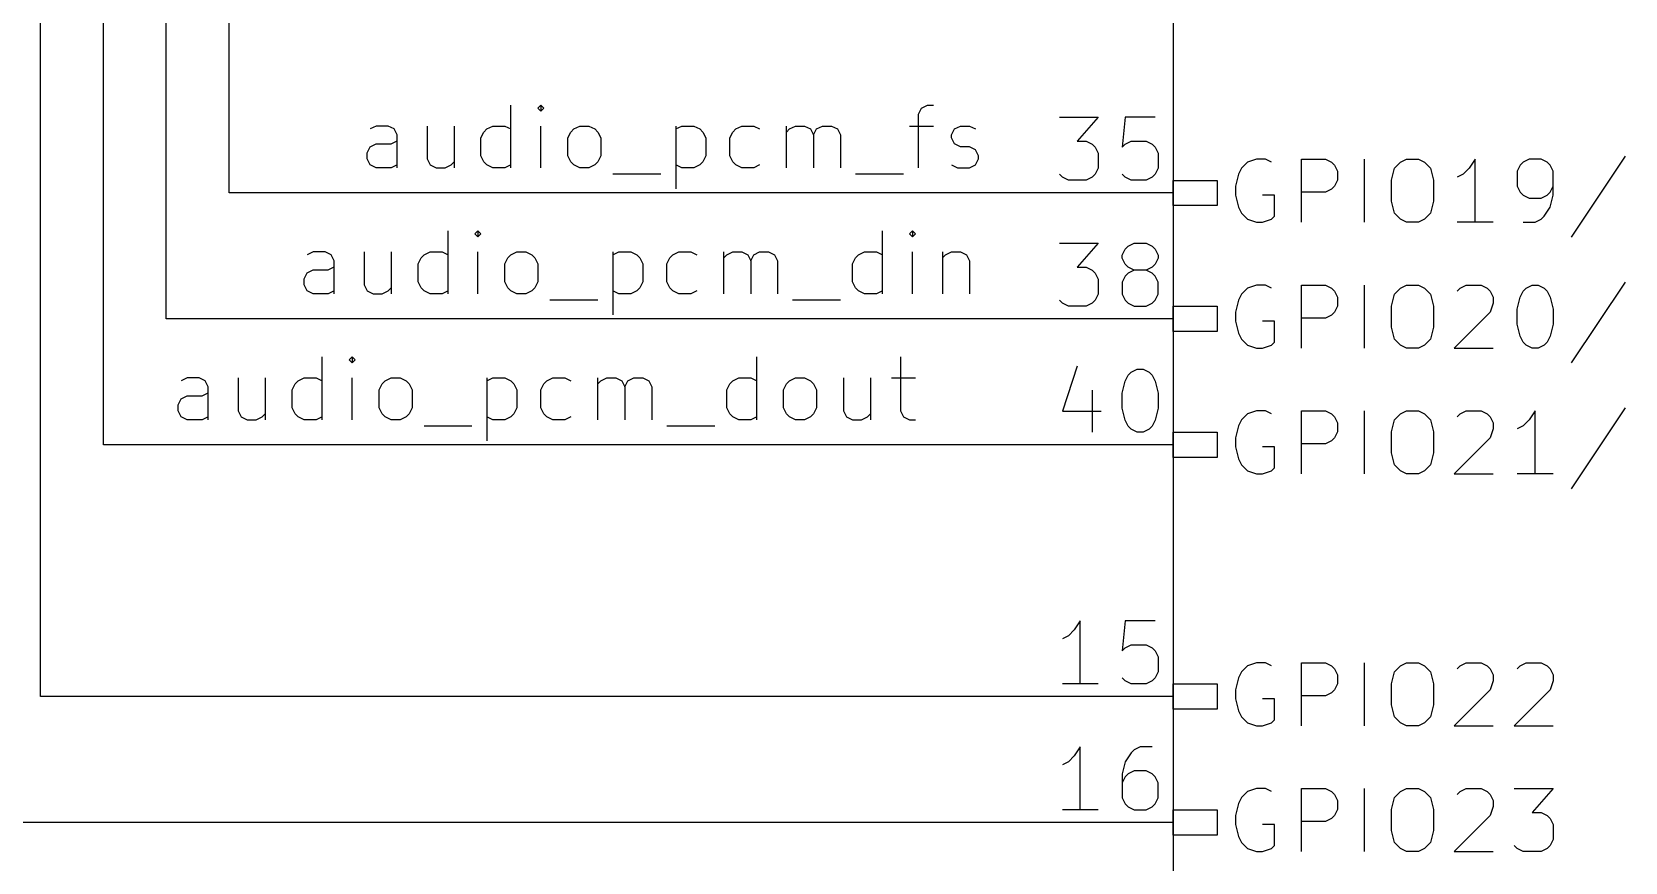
# Model space of a CAD drawing. Extents: x 0.4 to 11.3, y -7.9 to -0.4.
# Drawn here: x 3.343 to 4.609, y -3.482 to -2.822 of the extents above; entities that cross this region are included whole.
import ezdxf

# ---------------------------------------------------------------- set-up
doc = ezdxf.new("R2010")
doc.units = 0
doc.header["$MEASUREMENT"] = 0
for name, color, linetype in [('CYAN2', 4, 'CONTINUOUS'), ('GRAY1', 251, 'CONTINUOUS'), ('GREEN3', 91, 'CONTINUOUS'), ('LYELLOW', 51, 'CONTINUOUS'), ('RED2', 1, 'CONTINUOUS'), ('RED3', 11, 'CONTINUOUS')]:
    doc.layers.add(name, color=color, linetype=linetype)

msp = doc.modelspace()

# ---------------------------------------------------------------- linework, layer by layer
at = {"layer": 'CYAN2', "linetype": 'CONTINUOUS'}
for p, q in [((4.31619, -2.92313), (4.30905, -2.92551)), ((4.32333, -2.92313), (4.31619, -2.92313)), ((4.32809, -2.92551), (4.32333, -2.92313)), ((4.3519, -2.97313), (4.3519, -2.92313)), ((4.3519, -2.92313), (4.37095, -2.92313)), ((4.37095, -2.92313), (4.37571, -2.92551)), ((4.4019, -2.97313), (4.4019, -2.92313)), ((4.43048, -2.92551), (4.43524, -2.92313)), ((4.43524, -2.92313), (4.44476, -2.92313)), ((4.44476, -2.92313), (4.44952, -2.92551)), ((4.49, -2.92313), (4.48524, -2.93028)), ((4.49, -2.97313), (4.49, -2.92313)), ((4.53286, -2.92313), (4.52809, -2.92551)), ((4.54238, -2.92313), (4.53286, -2.92313)), ((4.54714, -2.92551), (4.54238, -2.92313)), ((4.60905, -2.92075), (4.56619, -2.98504)), ((4.3019, -2.93504), (4.29952, -2.94456)), ((4.30428, -2.93028), (4.3019, -2.93504)), ((4.30905, -2.92551), (4.30428, -2.93028)), ((4.37571, -2.92551), (4.37809, -2.92789)), ((4.37809, -2.92789), (4.38047, -2.93265)), ((4.38047, -2.93265), (4.38047, -2.9398)), ((4.42333, -2.9398), (4.42571, -2.93028)), ((4.42571, -2.93028), (4.43048, -2.92551)), ((4.44952, -2.92551), (4.45428, -2.93028)), ((4.45428, -2.93028), (4.45667, -2.9398)), ((4.48048, -2.93504), (4.47572, -2.93742)), ((4.48524, -2.93028), (4.48048, -2.93504)), ((4.52571, -2.92789), (4.52333, -2.93265)), ((4.52333, -2.93265), (4.52333, -2.94456)), ((4.52809, -2.92551), (4.52571, -2.92789)), ((4.54952, -2.92789), (4.54714, -2.92551)), ((4.55191, -2.93265), (4.54952, -2.92789)), ((4.55191, -2.9517), (4.55191, -2.93265)), ((4.29952, -2.94456), (4.29952, -2.9517)), ((4.37095, -2.94932), (4.3519, -2.94932)), ((4.37571, -2.94694), (4.37095, -2.94932)), ((4.37809, -2.94456), (4.37571, -2.94694)), ((4.38047, -2.9398), (4.37809, -2.94456)), ((4.42333, -2.95646), (4.42333, -2.9398)), ((4.45667, -2.9398), (4.45667, -2.95646)), ((4.52333, -2.94456), (4.52571, -2.94932)), ((4.52571, -2.94932), (4.52809, -2.9517)), ((4.54714, -2.9517), (4.54952, -2.94932)), ((4.54952, -2.94932), (4.55191, -2.94456)), ((4.29952, -2.9517), (4.3019, -2.96122)), ((4.3019, -2.96122), (4.30428, -2.96599)), ((4.33047, -2.9517), (4.32095, -2.9517)), ((4.33047, -2.96837), (4.33047, -2.9517)), ((4.42571, -2.96599), (4.42333, -2.95646)), ((4.45667, -2.95646), (4.45428, -2.96599)), ((4.52809, -2.9517), (4.53286, -2.95408)), ((4.53286, -2.95408), (4.54238, -2.95408)), ((4.54238, -2.95408), (4.54714, -2.9517)), ((4.54476, -2.96837), (4.54952, -2.96122)), ((4.54952, -2.96122), (4.55191, -2.9517)), ((4.30428, -2.96599), (4.30905, -2.97075)), ((4.30905, -2.97075), (4.31619, -2.97313)), ((4.31619, -2.97313), (4.32095, -2.97313)), ((4.32095, -2.97313), (4.32809, -2.97075)), ((4.32809, -2.97075), (4.33047, -2.96837)), ((4.43048, -2.97075), (4.42571, -2.96599)), ((4.43524, -2.97313), (4.43048, -2.97075)), ((4.44476, -2.97313), (4.43524, -2.97313)), ((4.44952, -2.97075), (4.44476, -2.97313)), ((4.45428, -2.96599), (4.44952, -2.97075)), ((4.50429, -2.97313), (4.47572, -2.97313)), ((4.52809, -2.97313), (4.53762, -2.97313)), ((4.53762, -2.97313), (4.54238, -2.97075)), ((4.54238, -2.97075), (4.54476, -2.96837)), ((4.31619, -3.02313), (4.30905, -3.02551)), ((4.32333, -3.02313), (4.31619, -3.02313)), ((4.32809, -3.02551), (4.32333, -3.02313)), ((4.3519, -3.07313), (4.3519, -3.02313)), ((4.3519, -3.02313), (4.37095, -3.02313)), ((4.37095, -3.02313), (4.37571, -3.02551)), ((4.4019, -3.07313), (4.4019, -3.02313)), ((4.43048, -3.02551), (4.43524, -3.02313)), ((4.43524, -3.02313), (4.44476, -3.02313)), ((4.44476, -3.02313), (4.44952, -3.02551)), ((4.47809, -3.02551), (4.48286, -3.02313)), ((4.48286, -3.02313), (4.49476, -3.02313)), ((4.49476, -3.02313), (4.49952, -3.02551)), ((4.53048, -3.02551), (4.53524, -3.02313)), ((4.53524, -3.02313), (4.54, -3.02313)), ((4.54, -3.02313), (4.54476, -3.02551)), ((4.60905, -3.02075), (4.56619, -3.08504)), ((4.3019, -3.03504), (4.29952, -3.04456)), ((4.30428, -3.03028), (4.3019, -3.03504)), ((4.30905, -3.02551), (4.30428, -3.03028)), ((4.37571, -3.02551), (4.37809, -3.02789)), ((4.37809, -3.02789), (4.38047, -3.03265)), ((4.38047, -3.03265), (4.38047, -3.0398)), ((4.42333, -3.0398), (4.42571, -3.03028)), ((4.42571, -3.03028), (4.43048, -3.02551)), ((4.44952, -3.02551), (4.45428, -3.03028)), ((4.45428, -3.03028), (4.45667, -3.0398)), ((4.47572, -3.02789), (4.47809, -3.02551)), ((4.49952, -3.02551), (4.50191, -3.02789)), ((4.50191, -3.02789), (4.50429, -3.03265)), ((4.50429, -3.03742), (4.50191, -3.04456)), ((4.50429, -3.03265), (4.50429, -3.03742)), ((4.52333, -3.04218), (4.52571, -3.03265)), ((4.52571, -3.03265), (4.52809, -3.02789)), ((4.52809, -3.02789), (4.53048, -3.02551)), ((4.54476, -3.02551), (4.54714, -3.02789)), ((4.54714, -3.02789), (4.54952, -3.03265)), ((4.54952, -3.03265), (4.55191, -3.04218)), ((4.29952, -3.04456), (4.29952, -3.0517)), ((4.37095, -3.04932), (4.3519, -3.04932)), ((4.37571, -3.04694), (4.37095, -3.04932)), ((4.37809, -3.04456), (4.37571, -3.04694)), ((4.38047, -3.0398), (4.37809, -3.04456)), ((4.42333, -3.05646), (4.42333, -3.0398)), ((4.45667, -3.0398), (4.45667, -3.05646)), ((4.50191, -3.04456), (4.47333, -3.07313)), ((4.52333, -3.05408), (4.52333, -3.04218)), ((4.55191, -3.04218), (4.55191, -3.05408)), ((4.29952, -3.0517), (4.3019, -3.06122)), ((4.3019, -3.06122), (4.30428, -3.06599)), ((4.33047, -3.0517), (4.32095, -3.0517)), ((4.33047, -3.06837), (4.33047, -3.0517)), ((4.42571, -3.06599), (4.42333, -3.05646)), ((4.45667, -3.05646), (4.45428, -3.06599)), ((4.52571, -3.06361), (4.52333, -3.05408)), ((4.55191, -3.05408), (4.54952, -3.06361)), ((4.30428, -3.06599), (4.30905, -3.07075)), ((4.30905, -3.07075), (4.31619, -3.07313)), ((4.31619, -3.07313), (4.32095, -3.07313)), ((4.32095, -3.07313), (4.32809, -3.07075)), ((4.32809, -3.07075), (4.33047, -3.06837)), ((4.43048, -3.07075), (4.42571, -3.06599)), ((4.43524, -3.07313), (4.43048, -3.07075)), ((4.44476, -3.07313), (4.43524, -3.07313)), ((4.44952, -3.07075), (4.44476, -3.07313)), ((4.45428, -3.06599), (4.44952, -3.07075)), ((4.47333, -3.07313), (4.50429, -3.07313)), ((4.52809, -3.06837), (4.52571, -3.06361)), ((4.53048, -3.07075), (4.52809, -3.06837)), ((4.53524, -3.07313), (4.53048, -3.07075)), ((4.54, -3.07313), (4.53524, -3.07313)), ((4.54476, -3.07075), (4.54, -3.07313)), ((4.54714, -3.06837), (4.54476, -3.07075)), ((4.54952, -3.06361), (4.54714, -3.06837)), ((4.30905, -3.12551), (4.30428, -3.13028)), ((4.31619, -3.12313), (4.30905, -3.12551)), ((4.32333, -3.12313), (4.31619, -3.12313)), ((4.32809, -3.12551), (4.32333, -3.12313)), ((4.3519, -3.17313), (4.3519, -3.12313)), ((4.3519, -3.12313), (4.37095, -3.12313)), ((4.37095, -3.12313), (4.37571, -3.12551)), ((4.37571, -3.12551), (4.37809, -3.12789)), ((4.4019, -3.17313), (4.4019, -3.12313)), ((4.42571, -3.13028), (4.43048, -3.12551)), ((4.43048, -3.12551), (4.43524, -3.12313)), ((4.43524, -3.12313), (4.44476, -3.12313)), ((4.44476, -3.12313), (4.44952, -3.12551)), ((4.44952, -3.12551), (4.45428, -3.13028)), ((4.47572, -3.12789), (4.47809, -3.12551)), ((4.47809, -3.12551), (4.48286, -3.12313)), ((4.48286, -3.12313), (4.49476, -3.12313)), ((4.49476, -3.12313), (4.49952, -3.12551)), ((4.49952, -3.12551), (4.50191, -3.12789)), ((4.53762, -3.12313), (4.53286, -3.13028)), ((4.53762, -3.17313), (4.53762, -3.12313)), ((4.60905, -3.12075), (4.56619, -3.18504)), ((4.3019, -3.13504), (4.29952, -3.14456)), ((4.30428, -3.13028), (4.3019, -3.13504)), ((4.37809, -3.12789), (4.38047, -3.13265)), ((4.38047, -3.13265), (4.38047, -3.1398)), ((4.42333, -3.1398), (4.42571, -3.13028)), ((4.45428, -3.13028), (4.45667, -3.1398)), ((4.50191, -3.12789), (4.50429, -3.13265)), ((4.50429, -3.13742), (4.50191, -3.14456)), ((4.50429, -3.13265), (4.50429, -3.13742)), ((4.52809, -3.13504), (4.52333, -3.13742)), ((4.53286, -3.13028), (4.52809, -3.13504)), ((4.29952, -3.14456), (4.29952, -3.1517)), ((4.29952, -3.1517), (4.3019, -3.16122)), ((4.33047, -3.1517), (4.32095, -3.1517)), ((4.33047, -3.16837), (4.33047, -3.1517)), ((4.37095, -3.14932), (4.3519, -3.14932)), ((4.37571, -3.14694), (4.37095, -3.14932)), ((4.37809, -3.14456), (4.37571, -3.14694)), ((4.38047, -3.1398), (4.37809, -3.14456)), ((4.42333, -3.15646), (4.42333, -3.1398)), ((4.45667, -3.1398), (4.45667, -3.15646)), ((4.50191, -3.14456), (4.47333, -3.17313)), ((4.3019, -3.16122), (4.30428, -3.16599)), ((4.42571, -3.16599), (4.42333, -3.15646)), ((4.45667, -3.15646), (4.45428, -3.16599)), ((4.30428, -3.16599), (4.30905, -3.17075)), ((4.30905, -3.17075), (4.31619, -3.17313)), ((4.31619, -3.17313), (4.32095, -3.17313)), ((4.32095, -3.17313), (4.32809, -3.17075)), ((4.32809, -3.17075), (4.33047, -3.16837)), ((4.43048, -3.17075), (4.42571, -3.16599)), ((4.43524, -3.17313), (4.43048, -3.17075)), ((4.44476, -3.17313), (4.43524, -3.17313)), ((4.44952, -3.17075), (4.44476, -3.17313)), ((4.45428, -3.16599), (4.44952, -3.17075)), ((4.47333, -3.17313), (4.50429, -3.17313)), ((4.55191, -3.17313), (4.52333, -3.17313)), ((4.30905, -3.32551), (4.30428, -3.33028)), ((4.31619, -3.32313), (4.30905, -3.32551)), ((4.32333, -3.32313), (4.31619, -3.32313)), ((4.32809, -3.32551), (4.32333, -3.32313)), ((4.3519, -3.37313), (4.3519, -3.32313)), ((4.3519, -3.32313), (4.37095, -3.32313)), ((4.37095, -3.32313), (4.37571, -3.32551)), ((4.37571, -3.32551), (4.37809, -3.32789)), ((4.37809, -3.32789), (4.38047, -3.33265)), ((4.4019, -3.37313), (4.4019, -3.32313)), ((4.42571, -3.33028), (4.43048, -3.32551)), ((4.43048, -3.32551), (4.43524, -3.32313)), ((4.43524, -3.32313), (4.44476, -3.32313)), ((4.44476, -3.32313), (4.44952, -3.32551)), ((4.44952, -3.32551), (4.45428, -3.33028)), ((4.47572, -3.32789), (4.47809, -3.32551)), ((4.47809, -3.32551), (4.48286, -3.32313)), ((4.48286, -3.32313), (4.49476, -3.32313)), ((4.49476, -3.32313), (4.49952, -3.32551)), ((4.49952, -3.32551), (4.50191, -3.32789)), ((4.50191, -3.32789), (4.50429, -3.33265)), ((4.52333, -3.32789), (4.52571, -3.32551)), ((4.52571, -3.32551), (4.53048, -3.32313)), ((4.53048, -3.32313), (4.54238, -3.32313)), ((4.54238, -3.32313), (4.54714, -3.32551)), ((4.54714, -3.32551), (4.54952, -3.32789)), ((4.54952, -3.32789), (4.55191, -3.33265)), ((4.3019, -3.33504), (4.29952, -3.34456)), ((4.30428, -3.33028), (4.3019, -3.33504)), ((4.38047, -3.3398), (4.37809, -3.34456)), ((4.38047, -3.33265), (4.38047, -3.3398)), ((4.42333, -3.3398), (4.42571, -3.33028)), ((4.42333, -3.35646), (4.42333, -3.3398)), ((4.45428, -3.33028), (4.45667, -3.3398)), ((4.45667, -3.3398), (4.45667, -3.35646)), ((4.50429, -3.33742), (4.50191, -3.34456)), ((4.50429, -3.33265), (4.50429, -3.33742)), ((4.55191, -3.33742), (4.54952, -3.34456)), ((4.55191, -3.33265), (4.55191, -3.33742)), ((4.29952, -3.34456), (4.29952, -3.3517)), ((4.29952, -3.3517), (4.3019, -3.36122)), ((4.33047, -3.3517), (4.32095, -3.3517)), ((4.33047, -3.36837), (4.33047, -3.3517)), ((4.37095, -3.34932), (4.3519, -3.34932)), ((4.37571, -3.34694), (4.37095, -3.34932)), ((4.37809, -3.34456), (4.37571, -3.34694)), ((4.50191, -3.34456), (4.47333, -3.37313)), ((4.54952, -3.34456), (4.52095, -3.37313)), ((4.3019, -3.36122), (4.30428, -3.36599)), ((4.30428, -3.36599), (4.30905, -3.37075)), ((4.42571, -3.36599), (4.42333, -3.35646)), ((4.43048, -3.37075), (4.42571, -3.36599)), ((4.45428, -3.36599), (4.44952, -3.37075)), ((4.45667, -3.35646), (4.45428, -3.36599)), ((4.30905, -3.37075), (4.31619, -3.37313)), ((4.31619, -3.37313), (4.32095, -3.37313)), ((4.32095, -3.37313), (4.32809, -3.37075)), ((4.32809, -3.37075), (4.33047, -3.36837)), ((4.43524, -3.37313), (4.43048, -3.37075)), ((4.44476, -3.37313), (4.43524, -3.37313)), ((4.44952, -3.37075), (4.44476, -3.37313)), ((4.47333, -3.37313), (4.50429, -3.37313)), ((4.52095, -3.37313), (4.55191, -3.37313)), ((4.30428, -3.43028), (4.3019, -3.43504)), ((4.30905, -3.42551), (4.30428, -3.43028)), ((4.31619, -3.42313), (4.30905, -3.42551)), ((4.32333, -3.42313), (4.31619, -3.42313)), ((4.32809, -3.42551), (4.32333, -3.42313)), ((4.3519, -3.47313), (4.3519, -3.42313)), ((4.3519, -3.42313), (4.37095, -3.42313)), ((4.37095, -3.42313), (4.37571, -3.42551)), ((4.37571, -3.42551), (4.37809, -3.42789)), ((4.37809, -3.42789), (4.38047, -3.43265)), ((4.4019, -3.47313), (4.4019, -3.42313)), ((4.42333, -3.4398), (4.42571, -3.43028)), ((4.42571, -3.43028), (4.43048, -3.42551)), ((4.43048, -3.42551), (4.43524, -3.42313)), ((4.43524, -3.42313), (4.44476, -3.42313)), ((4.44476, -3.42313), (4.44952, -3.42551)), ((4.44952, -3.42551), (4.45428, -3.43028)), ((4.45428, -3.43028), (4.45667, -3.4398)), ((4.47572, -3.42789), (4.47809, -3.42551)), ((4.47809, -3.42551), (4.48286, -3.42313)), ((4.48286, -3.42313), (4.49476, -3.42313)), ((4.49476, -3.42313), (4.49952, -3.42551)), ((4.49952, -3.42551), (4.50191, -3.42789)), ((4.50191, -3.42789), (4.50429, -3.43265)), ((4.52095, -3.42313), (4.55191, -3.42313)), ((4.55191, -3.42313), (4.53524, -3.44218)), ((4.3019, -3.43504), (4.29952, -3.44456)), ((4.38047, -3.4398), (4.37809, -3.44456)), ((4.38047, -3.43265), (4.38047, -3.4398)), ((4.42333, -3.45646), (4.42333, -3.4398)), ((4.45667, -3.4398), (4.45667, -3.45646)), ((4.50429, -3.43742), (4.50191, -3.44456)), ((4.50429, -3.43265), (4.50429, -3.43742)), ((4.53524, -3.44218), (4.54238, -3.44218)), ((4.54238, -3.44218), (4.54714, -3.44456)), ((4.29952, -3.44456), (4.29952, -3.4517)), ((4.29952, -3.4517), (4.3019, -3.46122)), ((4.33047, -3.4517), (4.32095, -3.4517)), ((4.33047, -3.46837), (4.33047, -3.4517)), ((4.37095, -3.44932), (4.3519, -3.44932)), ((4.37571, -3.44694), (4.37095, -3.44932)), ((4.37809, -3.44456), (4.37571, -3.44694)), ((4.50191, -3.44456), (4.47333, -3.47313)), ((4.54714, -3.44456), (4.54952, -3.44694)), ((4.54952, -3.44694), (4.55191, -3.4517)), ((4.55191, -3.4517), (4.55191, -3.46361)), ((4.3019, -3.46122), (4.30428, -3.46599)), ((4.30428, -3.46599), (4.30905, -3.47075)), ((4.32809, -3.47075), (4.33047, -3.46837)), ((4.42571, -3.46599), (4.42333, -3.45646)), ((4.43048, -3.47075), (4.42571, -3.46599)), ((4.45428, -3.46599), (4.44952, -3.47075)), ((4.45667, -3.45646), (4.45428, -3.46599)), ((4.52333, -3.47075), (4.52095, -3.46837)), ((4.54952, -3.46837), (4.54714, -3.47075)), ((4.55191, -3.46361), (4.54952, -3.46837)), ((4.30905, -3.47075), (4.31619, -3.47313)), ((4.31619, -3.47313), (4.32095, -3.47313)), ((4.32095, -3.47313), (4.32809, -3.47075)), ((4.43524, -3.47313), (4.43048, -3.47075)), ((4.44476, -3.47313), (4.43524, -3.47313)), ((4.44952, -3.47075), (4.44476, -3.47313)), ((4.47333, -3.47313), (4.50429, -3.47313)), ((4.52809, -3.47313), (4.52333, -3.47075)), ((4.54238, -3.47313), (4.52809, -3.47313)), ((4.54714, -3.47075), (4.54238, -3.47313))]:
    msp.add_line(p, q, dxfattribs=at)
at = {"layer": 'GRAY1', "linetype": 'CONTINUOUS'}
for p, q in [((3.7238, -2.93013), (3.7238, -2.88013)), ((3.74761, -2.88013), (3.74523, -2.88251)), ((3.74523, -2.88251), (3.74761, -2.88489)), ((3.74999, -2.88251), (3.74761, -2.88013)), ((3.74761, -2.88013), (3.74761, -2.88489)), ((3.74761, -2.88489), (3.74999, -2.88251)), ((4.04761, -2.88727), (4.04999, -2.88251)), ((4.04999, -2.88251), (4.05475, -2.88013)), ((4.05475, -2.88013), (4.05951, -2.88013)), ((3.61667, -2.8968), (3.6119, -2.89917)), ((3.62619, -2.8968), (3.61667, -2.8968)), ((3.63095, -2.89917), (3.62619, -2.8968)), ((3.65714, -2.8968), (3.65714, -2.92298)), ((3.67857, -2.8968), (3.67857, -2.93013)), ((3.70476, -2.89917), (3.70952, -2.8968)), ((3.70952, -2.8968), (3.71904, -2.8968)), ((3.71904, -2.8968), (3.7238, -2.89917)), ((3.74761, -2.93013), (3.74761, -2.8968)), ((3.7738, -2.89917), (3.77857, -2.8968)), ((3.77857, -2.8968), (3.78571, -2.8968)), ((3.78571, -2.8968), (3.79047, -2.89917)), ((3.85475, -2.8968), (3.85475, -2.9468)), ((3.85475, -2.89917), (3.85952, -2.8968)), ((3.85952, -2.8968), (3.86904, -2.8968)), ((3.86904, -2.8968), (3.8738, -2.89917)), ((3.90237, -2.89917), (3.90713, -2.8968)), ((3.90713, -2.8968), (3.91666, -2.8968)), ((3.91666, -2.8968), (3.92142, -2.89917)), ((3.94285, -2.93013), (3.94285, -2.8968)), ((3.94523, -2.89917), (3.94999, -2.8968)), ((3.94999, -2.8968), (3.95713, -2.8968)), ((3.95713, -2.8968), (3.96189, -2.89917)), ((3.96666, -2.89917), (3.97142, -2.8968)), ((3.97142, -2.8968), (3.97856, -2.8968)), ((3.97856, -2.8968), (3.98332, -2.89917)), ((4.04046, -2.8968), (4.05951, -2.8968)), ((4.04761, -2.93013), (4.04761, -2.88727)), ((4.07618, -2.89917), (4.08094, -2.8968)), ((4.08094, -2.8968), (4.08808, -2.8968)), ((4.08808, -2.8968), (4.09285, -2.89917)), ((3.6119, -2.91346), (3.61667, -2.91108)), ((3.61667, -2.91108), (3.62857, -2.91108)), ((3.62857, -2.91108), (3.63333, -2.9087)), ((3.63333, -2.90394), (3.63095, -2.89917)), ((3.63333, -2.93013), (3.63333, -2.90394)), ((3.7, -2.90632), (3.70237, -2.90156)), ((3.7, -2.9206), (3.7, -2.90632)), ((3.70237, -2.90156), (3.70476, -2.89917)), ((3.76904, -2.90632), (3.77142, -2.90156)), ((3.76904, -2.9206), (3.76904, -2.90632)), ((3.77142, -2.90156), (3.7738, -2.89917)), ((3.79047, -2.89917), (3.79285, -2.90156)), ((3.79285, -2.90156), (3.79523, -2.90632)), ((3.79523, -2.90632), (3.79523, -2.9206)), ((3.8738, -2.89917), (3.87618, -2.90156)), ((3.87618, -2.90156), (3.87856, -2.90632)), ((3.87856, -2.90632), (3.87856, -2.9206)), ((3.89761, -2.90632), (3.89999, -2.90156)), ((3.89761, -2.9206), (3.89761, -2.90632)), ((3.89999, -2.90156), (3.90237, -2.89917)), ((3.94285, -2.90156), (3.94523, -2.89917)), ((3.96189, -2.89917), (3.96428, -2.90394)), ((3.96428, -2.90394), (3.96666, -2.89917)), ((3.96428, -2.90394), (3.96428, -2.93013)), ((3.98332, -2.89917), (3.9857, -2.90394)), ((3.9857, -2.90394), (3.9857, -2.93013)), ((4.0738, -2.90394), (4.07618, -2.89917)), ((4.0738, -2.90632), (4.0738, -2.90394)), ((4.07618, -2.91108), (4.0738, -2.90632)), ((4.08094, -2.91346), (4.07618, -2.91108)), ((3.60952, -2.91822), (3.6119, -2.91346)), ((3.60952, -2.92298), (3.60952, -2.91822)), ((3.6119, -2.92775), (3.60952, -2.92298)), ((3.65714, -2.92298), (3.65952, -2.92775)), ((3.70237, -2.92537), (3.7, -2.9206)), ((3.77142, -2.92537), (3.76904, -2.9206)), ((3.79523, -2.9206), (3.79285, -2.92537)), ((3.87856, -2.9206), (3.87618, -2.92537)), ((3.89999, -2.92537), (3.89761, -2.9206)), ((4.08808, -2.91346), (4.08094, -2.91346)), ((4.09285, -2.91584), (4.08808, -2.91346)), ((4.09522, -2.9206), (4.09285, -2.91584)), ((4.09285, -2.92775), (4.09522, -2.92298)), ((4.09522, -2.92298), (4.09522, -2.9206)), ((3.61667, -2.93013), (3.6119, -2.92775)), ((3.62857, -2.93013), (3.61667, -2.93013)), ((3.63333, -2.92775), (3.62857, -2.93013)), ((3.65952, -2.92775), (3.66428, -2.93013)), ((3.66428, -2.93013), (3.67143, -2.93013)), ((3.67143, -2.93013), (3.67619, -2.92775)), ((3.67619, -2.92775), (3.67857, -2.92537)), ((3.70476, -2.92775), (3.70237, -2.92537)), ((3.70952, -2.93013), (3.70476, -2.92775)), ((3.71904, -2.93013), (3.70952, -2.93013)), ((3.7238, -2.92775), (3.71904, -2.93013)), ((3.7738, -2.92775), (3.77142, -2.92537)), ((3.77857, -2.93013), (3.7738, -2.92775)), ((3.78571, -2.93013), (3.77857, -2.93013)), ((3.79047, -2.92775), (3.78571, -2.93013)), ((3.79285, -2.92537), (3.79047, -2.92775)), ((3.80476, -2.93489), (3.84285, -2.93489)), ((3.85952, -2.93013), (3.85475, -2.92775)), ((3.86904, -2.93013), (3.85952, -2.93013)), ((3.8738, -2.92775), (3.86904, -2.93013)), ((3.87618, -2.92537), (3.8738, -2.92775)), ((3.90237, -2.92775), (3.89999, -2.92537)), ((3.90713, -2.93013), (3.90237, -2.92775)), ((3.91666, -2.93013), (3.90713, -2.93013)), ((3.92142, -2.92775), (3.91666, -2.93013)), ((3.99761, -2.93489), (4.0357, -2.93489)), ((4.0738, -2.92775), (4.07856, -2.93013)), ((4.07856, -2.93013), (4.08808, -2.93013)), ((4.08808, -2.93013), (4.09285, -2.92775)), ((3.6738, -3.03013), (3.6738, -2.98013)), ((3.69761, -2.98013), (3.69523, -2.98251)), ((3.69523, -2.98251), (3.69761, -2.98489)), ((3.69999, -2.98251), (3.69761, -2.98013)), ((3.69761, -2.98013), (3.69761, -2.98489)), ((3.69761, -2.98489), (3.69999, -2.98251)), ((4.01904, -3.03013), (4.01904, -2.98013)), ((4.04284, -2.98013), (4.04046, -2.98251)), ((4.04046, -2.98251), (4.04284, -2.98489)), ((4.04522, -2.98251), (4.04284, -2.98013)), ((4.04284, -2.98013), (4.04284, -2.98489)), ((4.04284, -2.98489), (4.04522, -2.98251)), ((3.56667, -2.9968), (3.5619, -2.99917)), ((3.57619, -2.9968), (3.56667, -2.9968)), ((3.58095, -2.99917), (3.57619, -2.9968)), ((3.58333, -3.00394), (3.58095, -2.99917)), ((3.60714, -2.9968), (3.60714, -3.02298)), ((3.62857, -2.9968), (3.62857, -3.03013)), ((3.65237, -3.00156), (3.65476, -2.99917)), ((3.65476, -2.99917), (3.65952, -2.9968)), ((3.65952, -2.9968), (3.66904, -2.9968)), ((3.66904, -2.9968), (3.6738, -2.99917)), ((3.69761, -3.03013), (3.69761, -2.9968)), ((3.72142, -3.00156), (3.7238, -2.99917)), ((3.7238, -2.99917), (3.72857, -2.9968)), ((3.72857, -2.9968), (3.73571, -2.9968)), ((3.73571, -2.9968), (3.74047, -2.99917)), ((3.74047, -2.99917), (3.74285, -3.00156)), ((3.80475, -2.9968), (3.80475, -3.0468)), ((3.80475, -2.99917), (3.80952, -2.9968)), ((3.80952, -2.9968), (3.81904, -2.9968)), ((3.81904, -2.9968), (3.8238, -2.99917)), ((3.8238, -2.99917), (3.82618, -3.00156)), ((3.84999, -3.00156), (3.85237, -2.99917)), ((3.85237, -2.99917), (3.85713, -2.9968)), ((3.85713, -2.9968), (3.86666, -2.9968)), ((3.86666, -2.9968), (3.87142, -2.99917)), ((3.89285, -3.03013), (3.89285, -2.9968)), ((3.89285, -3.00156), (3.89523, -2.99917)), ((3.89523, -2.99917), (3.89999, -2.9968)), ((3.89999, -2.9968), (3.90713, -2.9968)), ((3.90713, -2.9968), (3.91189, -2.99917)), ((3.91189, -2.99917), (3.91428, -3.00394)), ((3.91428, -3.00394), (3.91666, -2.99917)), ((3.91666, -2.99917), (3.92142, -2.9968)), ((3.92142, -2.9968), (3.92856, -2.9968)), ((3.92856, -2.9968), (3.93332, -2.99917)), ((3.93332, -2.99917), (3.9357, -3.00394)), ((3.99761, -3.00156), (3.99999, -2.99917)), ((3.99999, -2.99917), (4.00475, -2.9968)), ((4.00475, -2.9968), (4.01428, -2.9968)), ((4.01428, -2.9968), (4.01904, -2.99917)), ((4.04284, -3.03013), (4.04284, -2.9968)), ((4.06665, -2.9968), (4.06665, -3.03013)), ((4.06665, -3.00156), (4.06904, -2.99917)), ((4.06904, -2.99917), (4.0738, -2.9968)), ((4.0738, -2.9968), (4.08094, -2.9968)), ((4.08094, -2.9968), (4.0857, -2.99917)), ((4.0857, -2.99917), (4.08808, -3.00394)), ((3.5619, -3.01346), (3.56667, -3.01108)), ((3.56667, -3.01108), (3.57857, -3.01108)), ((3.57857, -3.01108), (3.58333, -3.0087)), ((3.58333, -3.03013), (3.58333, -3.00394)), ((3.65, -3.00632), (3.65237, -3.00156)), ((3.65, -3.0206), (3.65, -3.00632)), ((3.71904, -3.00632), (3.72142, -3.00156)), ((3.71904, -3.0206), (3.71904, -3.00632)), ((3.74285, -3.00156), (3.74523, -3.00632)), ((3.74523, -3.00632), (3.74523, -3.0206)), ((3.82618, -3.00156), (3.82856, -3.00632)), ((3.82856, -3.00632), (3.82856, -3.0206)), ((3.84761, -3.00632), (3.84999, -3.00156)), ((3.84761, -3.0206), (3.84761, -3.00632)), ((3.91428, -3.00394), (3.91428, -3.03013)), ((3.9357, -3.00394), (3.9357, -3.03013)), ((3.99523, -3.00632), (3.99761, -3.00156)), ((3.99523, -3.0206), (3.99523, -3.00632)), ((4.08808, -3.00394), (4.08808, -3.03013)), ((3.55952, -3.01822), (3.5619, -3.01346)), ((3.55952, -3.02298), (3.55952, -3.01822)), ((3.5619, -3.02775), (3.55952, -3.02298)), ((3.60714, -3.02298), (3.60952, -3.02775)), ((3.62619, -3.02775), (3.62857, -3.02537)), ((3.65237, -3.02537), (3.65, -3.0206)), ((3.65476, -3.02775), (3.65237, -3.02537)), ((3.72142, -3.02537), (3.71904, -3.0206)), ((3.7238, -3.02775), (3.72142, -3.02537)), ((3.74285, -3.02537), (3.74047, -3.02775)), ((3.74523, -3.0206), (3.74285, -3.02537)), ((3.82618, -3.02537), (3.8238, -3.02775)), ((3.82856, -3.0206), (3.82618, -3.02537)), ((3.84999, -3.02537), (3.84761, -3.0206)), ((3.85237, -3.02775), (3.84999, -3.02537)), ((3.99761, -3.02537), (3.99523, -3.0206)), ((3.99999, -3.02775), (3.99761, -3.02537)), ((3.56667, -3.03013), (3.5619, -3.02775)), ((3.57857, -3.03013), (3.56667, -3.03013)), ((3.58333, -3.02775), (3.57857, -3.03013)), ((3.60952, -3.02775), (3.61428, -3.03013)), ((3.61428, -3.03013), (3.62143, -3.03013)), ((3.62143, -3.03013), (3.62619, -3.02775)), ((3.65952, -3.03013), (3.65476, -3.02775)), ((3.66904, -3.03013), (3.65952, -3.03013)), ((3.6738, -3.02775), (3.66904, -3.03013)), ((3.72857, -3.03013), (3.7238, -3.02775)), ((3.73571, -3.03013), (3.72857, -3.03013)), ((3.74047, -3.02775), (3.73571, -3.03013)), ((3.75476, -3.03489), (3.79285, -3.03489)), ((3.80952, -3.03013), (3.80475, -3.02775)), ((3.81904, -3.03013), (3.80952, -3.03013)), ((3.8238, -3.02775), (3.81904, -3.03013)), ((3.85713, -3.03013), (3.85237, -3.02775)), ((3.86666, -3.03013), (3.85713, -3.03013)), ((3.87142, -3.02775), (3.86666, -3.03013)), ((3.94761, -3.03489), (3.9857, -3.03489)), ((4.00475, -3.03013), (3.99999, -3.02775)), ((4.01428, -3.03013), (4.00475, -3.03013)), ((4.01904, -3.02775), (4.01428, -3.03013)), ((3.5738, -3.13013), (3.5738, -3.08013)), ((3.59761, -3.08013), (3.59523, -3.08251)), ((3.59523, -3.08251), (3.59761, -3.08489)), ((3.59999, -3.08251), (3.59761, -3.08013)), ((3.59761, -3.08013), (3.59761, -3.08489)), ((3.59761, -3.08489), (3.59999, -3.08251)), ((3.91904, -3.13013), (3.91904, -3.08013)), ((4.03331, -3.08013), (4.03331, -3.12298)), ((3.46667, -3.0968), (3.4619, -3.09917)), ((3.47619, -3.0968), (3.46667, -3.0968)), ((3.48095, -3.09917), (3.47619, -3.0968)), ((3.48333, -3.10394), (3.48095, -3.09917)), ((3.50714, -3.0968), (3.50714, -3.12298)), ((3.52857, -3.0968), (3.52857, -3.13013)), ((3.55237, -3.10156), (3.55476, -3.09917)), ((3.55476, -3.09917), (3.55952, -3.0968)), ((3.55952, -3.0968), (3.56904, -3.0968)), ((3.56904, -3.0968), (3.5738, -3.09917)), ((3.59761, -3.13013), (3.59761, -3.0968)), ((3.62142, -3.10156), (3.6238, -3.09917)), ((3.6238, -3.09917), (3.62857, -3.0968)), ((3.62857, -3.0968), (3.63571, -3.0968)), ((3.63571, -3.0968), (3.64047, -3.09917)), ((3.64047, -3.09917), (3.64285, -3.10156)), ((3.70475, -3.0968), (3.70475, -3.1468)), ((3.70475, -3.09917), (3.70952, -3.0968)), ((3.70952, -3.0968), (3.71904, -3.0968)), ((3.71904, -3.0968), (3.7238, -3.09917)), ((3.7238, -3.09917), (3.72618, -3.10156)), ((3.74999, -3.10156), (3.75237, -3.09917)), ((3.75237, -3.09917), (3.75713, -3.0968)), ((3.75713, -3.0968), (3.76666, -3.0968)), ((3.76666, -3.0968), (3.77142, -3.09917)), ((3.79285, -3.13013), (3.79285, -3.0968)), ((3.79285, -3.10156), (3.79523, -3.09917)), ((3.79523, -3.09917), (3.79999, -3.0968)), ((3.79999, -3.0968), (3.80713, -3.0968)), ((3.80713, -3.0968), (3.81189, -3.09917)), ((3.81189, -3.09917), (3.81428, -3.10394)), ((3.81428, -3.10394), (3.81666, -3.09917)), ((3.81666, -3.09917), (3.82142, -3.0968)), ((3.82142, -3.0968), (3.82856, -3.0968)), ((3.82856, -3.0968), (3.83332, -3.09917)), ((3.83332, -3.09917), (3.8357, -3.10394)), ((3.89761, -3.10156), (3.89999, -3.09917)), ((3.89999, -3.09917), (3.90475, -3.0968)), ((3.90475, -3.0968), (3.91428, -3.0968)), ((3.91428, -3.0968), (3.91904, -3.09917)), ((3.94284, -3.10156), (3.94522, -3.09917)), ((3.94522, -3.09917), (3.94999, -3.0968)), ((3.94999, -3.0968), (3.95713, -3.0968)), ((3.95713, -3.0968), (3.96189, -3.09917)), ((3.96189, -3.09917), (3.96427, -3.10156)), ((3.98808, -3.0968), (3.98808, -3.12298)), ((4.00951, -3.0968), (4.00951, -3.13013)), ((4.02617, -3.0968), (4.04522, -3.0968)), ((3.45952, -3.11822), (3.4619, -3.11346)), ((3.4619, -3.11346), (3.46667, -3.11108)), ((3.46667, -3.11108), (3.47857, -3.11108)), ((3.47857, -3.11108), (3.48333, -3.1087)), ((3.48333, -3.13013), (3.48333, -3.10394)), ((3.55, -3.10632), (3.55237, -3.10156)), ((3.55, -3.1206), (3.55, -3.10632)), ((3.61904, -3.10632), (3.62142, -3.10156)), ((3.61904, -3.1206), (3.61904, -3.10632)), ((3.64285, -3.10156), (3.64523, -3.10632)), ((3.64523, -3.10632), (3.64523, -3.1206)), ((3.72618, -3.10156), (3.72856, -3.10632)), ((3.72856, -3.10632), (3.72856, -3.1206)), ((3.74761, -3.10632), (3.74999, -3.10156)), ((3.74761, -3.1206), (3.74761, -3.10632)), ((3.81428, -3.10394), (3.81428, -3.13013)), ((3.8357, -3.10394), (3.8357, -3.13013)), ((3.89523, -3.10632), (3.89761, -3.10156)), ((3.89523, -3.1206), (3.89523, -3.10632)), ((3.94046, -3.10632), (3.94284, -3.10156)), ((3.94046, -3.1206), (3.94046, -3.10632)), ((3.96427, -3.10156), (3.96665, -3.10632)), ((3.96665, -3.10632), (3.96665, -3.1206)), ((3.45952, -3.12298), (3.45952, -3.11822)), ((3.4619, -3.12775), (3.45952, -3.12298)), ((3.50714, -3.12298), (3.50952, -3.12775)), ((3.52619, -3.12775), (3.52857, -3.12537)), ((3.55237, -3.12537), (3.55, -3.1206)), ((3.55476, -3.12775), (3.55237, -3.12537)), ((3.62142, -3.12537), (3.61904, -3.1206)), ((3.6238, -3.12775), (3.62142, -3.12537)), ((3.64285, -3.12537), (3.64047, -3.12775)), ((3.64523, -3.1206), (3.64285, -3.12537)), ((3.72618, -3.12537), (3.7238, -3.12775)), ((3.72856, -3.1206), (3.72618, -3.12537)), ((3.74999, -3.12537), (3.74761, -3.1206)), ((3.75237, -3.12775), (3.74999, -3.12537)), ((3.89761, -3.12537), (3.89523, -3.1206)), ((3.89999, -3.12775), (3.89761, -3.12537)), ((3.94284, -3.12537), (3.94046, -3.1206)), ((3.94522, -3.12775), (3.94284, -3.12537)), ((3.96427, -3.12537), (3.96189, -3.12775)), ((3.96665, -3.1206), (3.96427, -3.12537)), ((3.98808, -3.12298), (3.99046, -3.12775)), ((4.00713, -3.12775), (4.00951, -3.12537)), ((4.03331, -3.12298), (4.0357, -3.12775)), ((3.46667, -3.13013), (3.4619, -3.12775)), ((3.47857, -3.13013), (3.46667, -3.13013)), ((3.48333, -3.12775), (3.47857, -3.13013)), ((3.50952, -3.12775), (3.51428, -3.13013)), ((3.51428, -3.13013), (3.52143, -3.13013)), ((3.52143, -3.13013), (3.52619, -3.12775)), ((3.55952, -3.13013), (3.55476, -3.12775)), ((3.56904, -3.13013), (3.55952, -3.13013)), ((3.5738, -3.12775), (3.56904, -3.13013)), ((3.62857, -3.13013), (3.6238, -3.12775)), ((3.63571, -3.13013), (3.62857, -3.13013)), ((3.64047, -3.12775), (3.63571, -3.13013)), ((3.65476, -3.13489), (3.69285, -3.13489)), ((3.70952, -3.13013), (3.70475, -3.12775)), ((3.71904, -3.13013), (3.70952, -3.13013)), ((3.7238, -3.12775), (3.71904, -3.13013)), ((3.75713, -3.13013), (3.75237, -3.12775)), ((3.76666, -3.13013), (3.75713, -3.13013)), ((3.77142, -3.12775), (3.76666, -3.13013)), ((3.84761, -3.13489), (3.8857, -3.13489)), ((3.90475, -3.13013), (3.89999, -3.12775)), ((3.91428, -3.13013), (3.90475, -3.13013)), ((3.91904, -3.12775), (3.91428, -3.13013)), ((3.94999, -3.13013), (3.94522, -3.12775)), ((3.95713, -3.13013), (3.94999, -3.13013)), ((3.96189, -3.12775), (3.95713, -3.13013)), ((3.99046, -3.12775), (3.99522, -3.13013)), ((3.99522, -3.13013), (4.00237, -3.13013)), ((4.00237, -3.13013), (4.00713, -3.12775)), ((4.0357, -3.12775), (4.04046, -3.13013)), ((4.04046, -3.13013), (4.04522, -3.13013))]:
    msp.add_line(p, q, dxfattribs=at)
at = {"layer": 'GREEN3', "linetype": 'CONTINUOUS'}
for p, q in [((3.35, -3.35), (3.35, -0.9)), ((3.4, -3.15), (3.4, -0.95)), ((3.45, -3.05), (3.45, -1)), ((3.5, -2.95), (3.5, -1.05)), ((4.15, -2.95), (3.5, -2.95)), ((4.15, -3.05), (3.45, -3.05)), ((4.15, -3.15), (3.4, -3.15)), ((4.15, -3.35), (3.35, -3.35)), ((4.15, -3.45), (3.3, -3.45))]:
    msp.add_line(p, q, dxfattribs=at)
at = {"layer": 'LYELLOW', "linetype": 'CONTINUOUS'}
msp.add_line((4.25, -1.95), (4.25, -4.35), dxfattribs=at)
at = {"layer": 'RED2', "linetype": 'CONTINUOUS'}
for p, q in [((4.25, -1.95), (4.25, -4.35)), ((4.25, -2.96), (4.25, -2.94)), ((4.25, -2.94), (4.285, -2.94)), ((4.285, -2.94), (4.285, -2.96)), ((4.25, -2.95), (4.15, -2.95)), ((4.285, -2.96), (4.25, -2.96)), ((4.25, -3.05), (4.15, -3.05)), ((4.25, -3.06), (4.25, -3.04)), ((4.25, -3.04), (4.285, -3.04)), ((4.285, -3.04), (4.285, -3.06)), ((4.285, -3.06), (4.25, -3.06)), ((4.25, -3.15), (4.15, -3.15)), ((4.25, -3.16), (4.25, -3.14)), ((4.25, -3.14), (4.285, -3.14)), ((4.285, -3.14), (4.285, -3.16)), ((4.285, -3.16), (4.25, -3.16)), ((4.25, -3.36), (4.25, -3.34)), ((4.25, -3.34), (4.285, -3.34)), ((4.285, -3.34), (4.285, -3.36)), ((4.25, -3.35), (4.15, -3.35)), ((4.285, -3.36), (4.25, -3.36)), ((4.25, -3.46), (4.25, -3.44)), ((4.25, -3.44), (4.285, -3.44)), ((4.285, -3.44), (4.285, -3.46)), ((4.25, -3.45), (4.15, -3.45)), ((4.285, -3.46), (4.25, -3.46))]:
    msp.add_line(p, q, dxfattribs=at)
at = {"layer": 'RED3', "linetype": 'CONTINUOUS'}
for p, q in [((4.15952, -2.88988), (4.19048, -2.88988)), ((4.19048, -2.88988), (4.17381, -2.90893)), ((4.2119, -2.88988), (4.20952, -2.91369)), ((4.23571, -2.88988), (4.2119, -2.88988)), ((4.17381, -2.90893), (4.18095, -2.90893)), ((4.18095, -2.90893), (4.18571, -2.91131)), ((4.18571, -2.91131), (4.18809, -2.91369)), ((4.20952, -2.91369), (4.2119, -2.91131)), ((4.2119, -2.91131), (4.21667, -2.90893)), ((4.21667, -2.90893), (4.22857, -2.90893)), ((4.22857, -2.90893), (4.23333, -2.91131)), ((4.23333, -2.91131), (4.23571, -2.91369)), ((4.18809, -2.91369), (4.19048, -2.91845)), ((4.19048, -2.91845), (4.19048, -2.93035)), ((4.23571, -2.91369), (4.23809, -2.91845)), ((4.23809, -2.91845), (4.23809, -2.93035)), ((4.16191, -2.9375), (4.15952, -2.93512)), ((4.18809, -2.93512), (4.18571, -2.9375)), ((4.19048, -2.93035), (4.18809, -2.93512)), ((4.2119, -2.9375), (4.20952, -2.93512)), ((4.23571, -2.93512), (4.23333, -2.9375)), ((4.23809, -2.93035), (4.23571, -2.93512)), ((4.16667, -2.93988), (4.16191, -2.9375)), ((4.18095, -2.93988), (4.16667, -2.93988)), ((4.18571, -2.9375), (4.18095, -2.93988)), ((4.21667, -2.93988), (4.2119, -2.9375)), ((4.22857, -2.93988), (4.21667, -2.93988)), ((4.23333, -2.9375), (4.22857, -2.93988)), ((4.15952, -2.98988), (4.19048, -2.98988)), ((4.19048, -2.98988), (4.17381, -3.00893)), ((4.20952, -2.9994), (4.2119, -2.99464)), ((4.20952, -3.00178), (4.20952, -2.9994)), ((4.2119, -2.99464), (4.21428, -2.99226)), ((4.21428, -2.99226), (4.21905, -2.98988)), ((4.21905, -2.98988), (4.22857, -2.98988)), ((4.22857, -2.98988), (4.23333, -2.99226)), ((4.23333, -2.99226), (4.23571, -2.99464)), ((4.23571, -2.99464), (4.23809, -2.9994)), ((4.23809, -2.9994), (4.23809, -3.00178)), ((4.17381, -3.00893), (4.18095, -3.00893)), ((4.18095, -3.00893), (4.18571, -3.01131)), ((4.18571, -3.01131), (4.18809, -3.01369)), ((4.2119, -3.00655), (4.20952, -3.00178)), ((4.21428, -3.00893), (4.2119, -3.00655)), ((4.21905, -3.01131), (4.21428, -3.00893)), ((4.21905, -3.01131), (4.21428, -3.01369)), ((4.22857, -3.01131), (4.21905, -3.01131)), ((4.23333, -3.00893), (4.22857, -3.01131)), ((4.23333, -3.01369), (4.22857, -3.01131)), ((4.23571, -3.00655), (4.23333, -3.00893)), ((4.23809, -3.00178), (4.23571, -3.00655)), ((4.18809, -3.01369), (4.19048, -3.01845)), ((4.19048, -3.01845), (4.19048, -3.03035)), ((4.2119, -3.01607), (4.20952, -3.02083)), ((4.20952, -3.02083), (4.20952, -3.03035)), ((4.21428, -3.01369), (4.2119, -3.01607)), ((4.23571, -3.01607), (4.23333, -3.01369)), ((4.23809, -3.02083), (4.23571, -3.01607)), ((4.23809, -3.03035), (4.23809, -3.02083)), ((4.16191, -3.0375), (4.15952, -3.03512)), ((4.16667, -3.03988), (4.16191, -3.0375)), ((4.18571, -3.0375), (4.18095, -3.03988)), ((4.18809, -3.03512), (4.18571, -3.0375)), ((4.19048, -3.03035), (4.18809, -3.03512)), ((4.20952, -3.03035), (4.2119, -3.03512)), ((4.2119, -3.03512), (4.21428, -3.0375)), ((4.21428, -3.0375), (4.21905, -3.03988)), ((4.22857, -3.03988), (4.23333, -3.0375)), ((4.23333, -3.0375), (4.23571, -3.03512)), ((4.23571, -3.03512), (4.23809, -3.03035)), ((4.18095, -3.03988), (4.16667, -3.03988)), ((4.21905, -3.03988), (4.22857, -3.03988)), ((4.17381, -3.0875), (4.16191, -3.12321)), ((4.20952, -3.10893), (4.2119, -3.0994)), ((4.2119, -3.0994), (4.21428, -3.09464)), ((4.21428, -3.09464), (4.21667, -3.09226)), ((4.21667, -3.09226), (4.22143, -3.08988)), ((4.22143, -3.08988), (4.22619, -3.08988)), ((4.22619, -3.08988), (4.23095, -3.09226)), ((4.23095, -3.09226), (4.23333, -3.09464)), ((4.23333, -3.09464), (4.23571, -3.0994)), ((4.23571, -3.0994), (4.23809, -3.10893)), ((4.18571, -3.10655), (4.18571, -3.13988)), ((4.20952, -3.12083), (4.20952, -3.10893)), ((4.23809, -3.10893), (4.23809, -3.12083)), ((4.16191, -3.12321), (4.19285, -3.12321)), ((4.2119, -3.13035), (4.20952, -3.12083)), ((4.23809, -3.12083), (4.23571, -3.13035)), ((4.21428, -3.13512), (4.2119, -3.13035)), ((4.21667, -3.1375), (4.21428, -3.13512)), ((4.22143, -3.13988), (4.21667, -3.1375)), ((4.23095, -3.1375), (4.22619, -3.13988)), ((4.23333, -3.13512), (4.23095, -3.1375)), ((4.23571, -3.13035), (4.23333, -3.13512)), ((4.22619, -3.13988), (4.22143, -3.13988)), ((4.17619, -3.28988), (4.17143, -3.29702)), ((4.17619, -3.33988), (4.17619, -3.28988)), ((4.2119, -3.28988), (4.20952, -3.31369)), ((4.23571, -3.28988), (4.2119, -3.28988)), ((4.16667, -3.30178), (4.16191, -3.30417)), ((4.17143, -3.29702), (4.16667, -3.30178)), ((4.20952, -3.31369), (4.2119, -3.31131)), ((4.2119, -3.31131), (4.21667, -3.30893)), ((4.21667, -3.30893), (4.22857, -3.30893)), ((4.22857, -3.30893), (4.23333, -3.31131)), ((4.23333, -3.31131), (4.23571, -3.31369)), ((4.23571, -3.31369), (4.23809, -3.31845)), ((4.23809, -3.31845), (4.23809, -3.33035)), ((4.19048, -3.33988), (4.16191, -3.33988)), ((4.2119, -3.3375), (4.20952, -3.33512)), ((4.21667, -3.33988), (4.2119, -3.3375)), ((4.22857, -3.33988), (4.21667, -3.33988)), ((4.23333, -3.3375), (4.22857, -3.33988)), ((4.23571, -3.33512), (4.23333, -3.3375)), ((4.23809, -3.33035), (4.23571, -3.33512)), ((4.17619, -3.38988), (4.17143, -3.39702)), ((4.17619, -3.43988), (4.17619, -3.38988)), ((4.21905, -3.39226), (4.21667, -3.39464)), ((4.22381, -3.38988), (4.21905, -3.39226)), ((4.23333, -3.38988), (4.22381, -3.38988)), ((4.16667, -3.40178), (4.16191, -3.40417)), ((4.17143, -3.39702), (4.16667, -3.40178)), ((4.2119, -3.40178), (4.20952, -3.41131)), ((4.21667, -3.39464), (4.2119, -3.40178)), ((4.20952, -3.41131), (4.20952, -3.43035)), ((4.2119, -3.41369), (4.20952, -3.41845)), ((4.21428, -3.41131), (4.2119, -3.41369)), ((4.21905, -3.40893), (4.21428, -3.41131)), ((4.22857, -3.40893), (4.21905, -3.40893)), ((4.23333, -3.41131), (4.22857, -3.40893)), ((4.23571, -3.41369), (4.23333, -3.41131)), ((4.23809, -3.41845), (4.23571, -3.41369)), ((4.20952, -3.43035), (4.2119, -3.43512)), ((4.23571, -3.43512), (4.23809, -3.43035)), ((4.23809, -3.43035), (4.23809, -3.41845)), ((4.19048, -3.43988), (4.16191, -3.43988)), ((4.2119, -3.43512), (4.21428, -3.4375)), ((4.21428, -3.4375), (4.21905, -3.43988)), ((4.21905, -3.43988), (4.22857, -3.43988)), ((4.22857, -3.43988), (4.23333, -3.4375)), ((4.23333, -3.4375), (4.23571, -3.43512))]:
    msp.add_line(p, q, dxfattribs=at)

doc.saveas('drawing.dxf')
